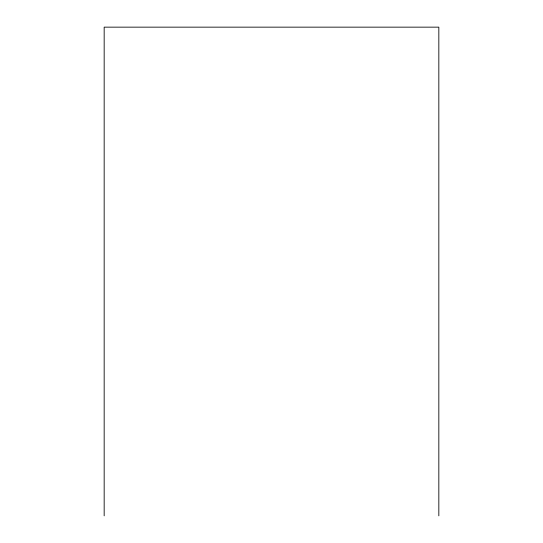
<?xml version="1.0" encoding="UTF-8"?>
<svg xmlns="http://www.w3.org/2000/svg" width="543" height="543" viewBox="0 0 543 543"><rect width="100%" height="100%" fill="white"/><g stroke="black" fill="none" stroke-linecap="round" stroke-linejoin="round"><path stroke-width="0.81" d="M438.832 515.85L438.832 27.15L104.168 27.15L104.168 515.85"/></g></svg>
